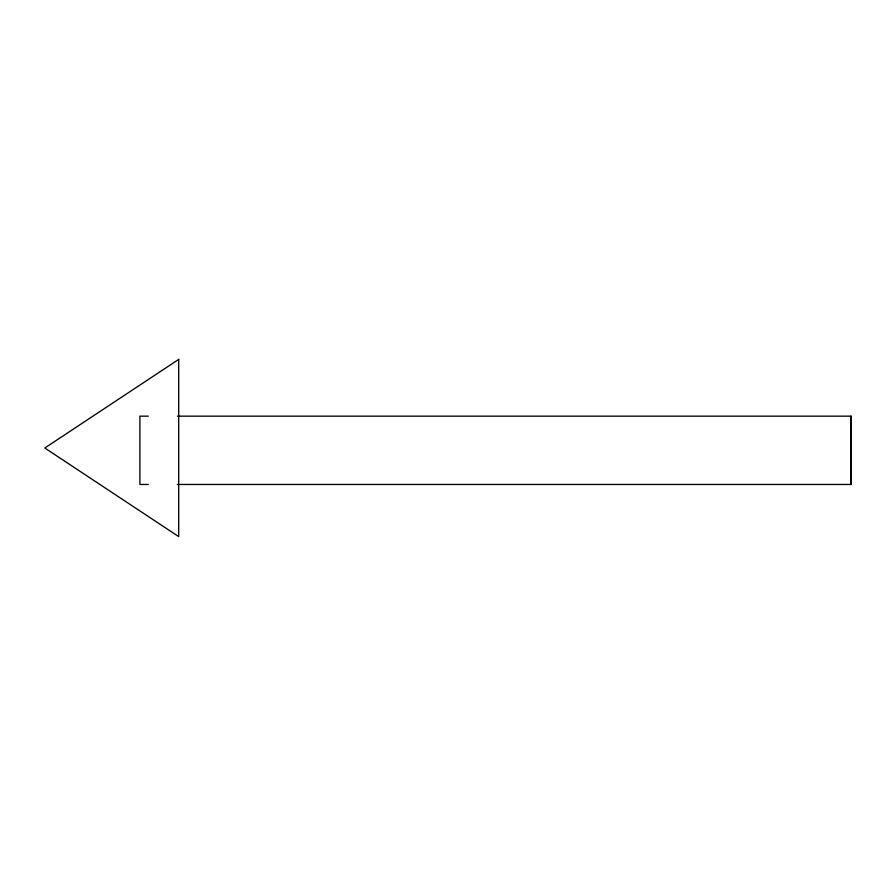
<?xml version="1.0" encoding="UTF-8"?>
<svg xmlns="http://www.w3.org/2000/svg" width="896" height="896" viewBox="0 0 896 896"><rect width="100%" height="100%" fill="white"/><g stroke="black" fill="none" stroke-linecap="round" stroke-linejoin="round"><path stroke-width="1.34" d="M148.288 416.158L139.899 416.158L139.899 484.456L148.288 484.456M177.386 416.158L851.2 416.158L851.2 484.456L177.386 484.456M850.965 416.158L850.965 484.456M178.707 359.397L44.8 448L178.707 536.603L178.707 359.397"/></g></svg>
